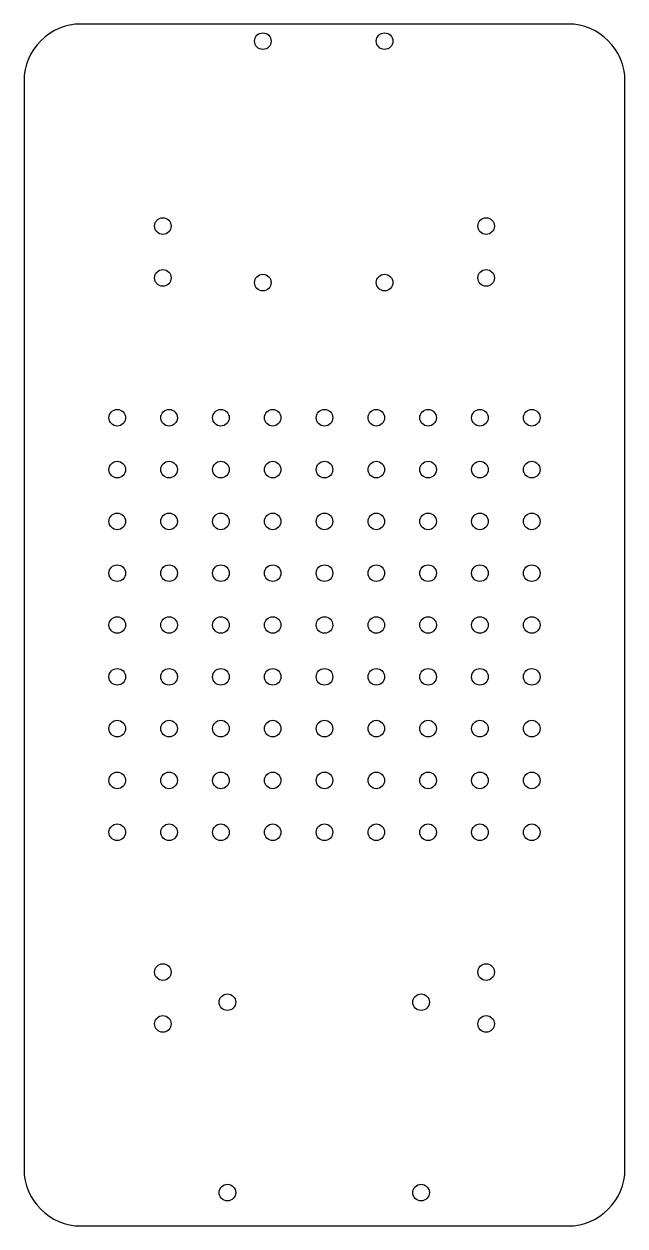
# Model space of a CAD drawing. Header units: millimetres. Extents: x -58 to 58, y -116 to 116.
import ezdxf

# ---------------------------------------------------------------- set-up
doc = ezdxf.new("R2010")
doc.units = ezdxf.units.MM
doc.layers.add('Shape2DView', color=7, linetype='CONTINUOUS')

msp = doc.modelspace()

# ---------------------------------------------------------------- linework, layer by layer
at = {"layer": 'Shape2DView'}
for p, q in [((47, 116), (-47, 116)), ((-58, 105), (-58, -105)), ((58, -105), (58, 105)), ((-47, -116), (47, -116))]:
    msp.add_line(p, q, dxfattribs=at)
for centre in [(-11.9, 112.7), (11.6, 112.7), (-31.2, 77), (31.2, 77), (-31.2, 67), (-11.9, 66.1), (11.6, 66.1), (31.2, 67), (-40, 40), (-30, 40), (-20, 40), (-10, 40), (0, 40), (10, 40), (20, 40), (30, 40), (40, 40), (-40, 30), (-30, 30), (-20, 30), (-10, 30), (0, 30), (10, 30), (20, 30), (30, 30), (40, 30), (-40, 20), (-30, 20), (-20, 20), (-10, 20), (0, 20), (10, 20), (20, 20), (30, 20), (40, 20), (-40, 10), (-30, 10), (-20, 10), (-10, 10), (0, 10), (10, 10), (20, 10), (30, 10), (40, 10), (-40, 0), (-30, 0), (-20, 0), (-10, 0), (0, 0), (10, 0), (20, 0), (30, 0), (40, 0), (-40, -10), (-30, -10), (-20, -10), (-10, -10), (0, -10), (10, -10), (20, -10), (30, -10), (40, -10), (-40, -20), (-30, -20), (-20, -20), (-10, -20), (0, -20), (10, -20), (20, -20), (30, -20), (40, -20), (-40, -30), (-30, -30), (-20, -30), (-10, -30), (0, -30), (10, -30), (20, -30), (30, -30), (40, -30), (-40, -40), (-30, -40), (-20, -40), (-10, -40), (0, -40), (10, -40), (20, -40), (30, -40), (40, -40), (-31.2, -67), (31.2, -67), (-18.74, -72.81), (18.64, -72.81), (-31.2, -77), (31.2, -77), (-18.74, -109.56), (18.64, -109.56)]:
    msp.add_circle(centre, 1.6, dxfattribs=at)
for centre, start, end in [((-47, 105), 90, 180), ((47, 105), 0, 90), ((-47, -105), 180, -90), ((47, -105), -90, 0)]:
    msp.add_arc(centre, 11, start, end, dxfattribs=at)

doc.saveas('drawing.dxf')
